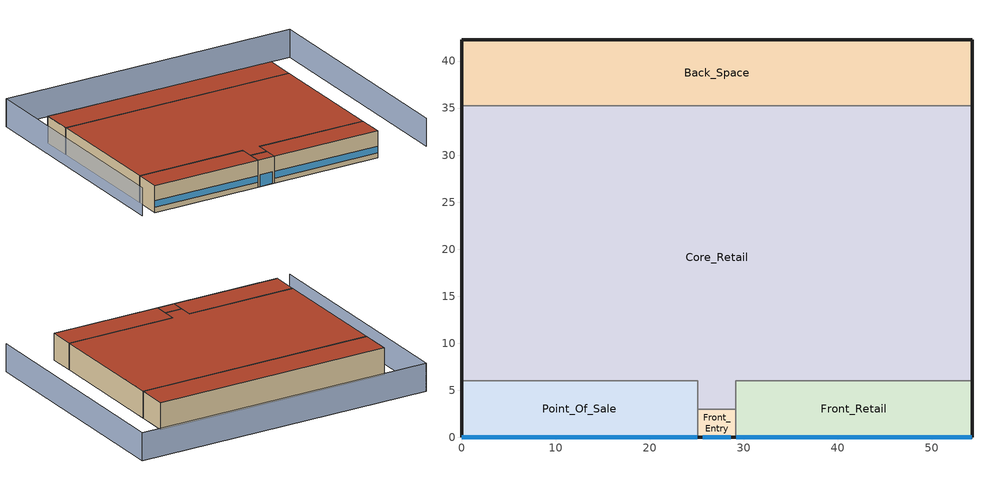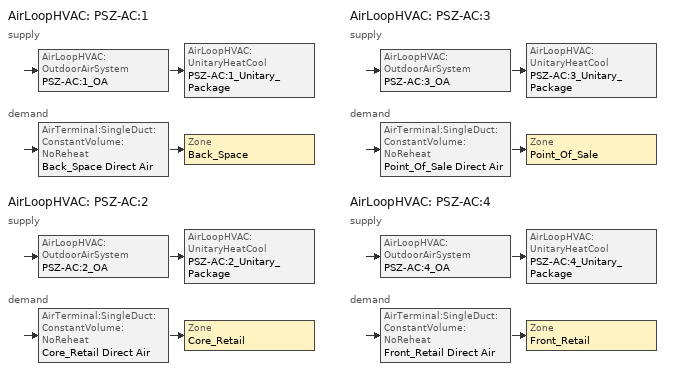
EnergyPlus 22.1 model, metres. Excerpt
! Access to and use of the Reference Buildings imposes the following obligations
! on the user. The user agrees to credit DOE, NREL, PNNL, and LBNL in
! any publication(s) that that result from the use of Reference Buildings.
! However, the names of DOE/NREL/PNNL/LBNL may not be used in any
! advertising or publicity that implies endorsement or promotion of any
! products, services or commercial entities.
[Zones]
Back_Space
 floor ground (ext-slab): 54.27,35.27 0,35.27 0,42.27 54.27,42.27 z0
 wall outside (Mass Non-res Ext Wall): 54.27,35.27 54.27,42.27 0,42.27 0,35.27 z0:6.1
 wall to Core_Retail (int-walls): 0,35.27 54.27,35.27 z0:6.1
 roof outside (IEAD Non-res Roof): 0,35.27 54.27,35.27 54.27,42.27 0,42.27 z6.1
Core_Retail
 floor ground (ext-slab): 25.14,3 25.14,6 0,6 0,35.27 54.27,35.27 54.27,6 29.14,6 29.14,3 z0
 wall outside (Mass Non-res Ext Wall): 54.27,6 54.27,35.27 / 0,35.27 0,6 z0:6.1
 wall to Front_Retail (int-walls): 29.14,3 29.14,6 54.27,6 z0:6.1
 wall to Point_Of_Sale (int-walls): 0,6 25.14,6 25.14,3 z0:6.1
 wall to Front_Entry (int-walls): 25.14,3 29.14,3 z0:6.1
 roof outside (IEAD Non-res Roof): 25.14,6 25.14,3 29.14,3 29.14,6 54.27,6 54.27,35.27 0,35.27 0,6 z6.1
Front_Entry
 floor ground (ext-slab): 25.14,0 25.14,3 29.14,3 29.14,0 z0
 wall outside (Mass Non-res Ext Wall): 25.14,0 29.14,0 z0:6.1
 wall to Front_Retail (int-walls): 29.14,0 29.14,3 z0:6.1
 wall to Point_Of_Sale (int-walls): 25.14,3 25.14,0 z0:6.1
 window (Window Non-res Fixed): 25.64,0 28.64,0 z0.05:2.66
 roof outside (IEAD Non-res Roof): 25.14,3 25.14,0 29.14,0 29.14,3 z6.1
Front_Retail
 floor ground (ext-slab): 54.27,0 29.14,0 29.14,6 54.27,6 z0
 wall outside (Mass Non-res Ext Wall): 29.14,0 54.27,0 54.27,6 z0:6.1
 window (Window Non-res Fixed): 29.19,0 54.22,0 z1.14:2.66
 roof outside (IEAD Non-res Roof): 29.14,0 54.27,0 54.27,6 29.14,6 z6.1
Point_Of_Sale
 floor ground (ext-slab): 0,0 0,6 25.14,6 25.14,0 z0
 wall outside (Mass Non-res Ext Wall): 0,6 0,0 25.14,0 z0:6.1
 window (Window Non-res Fixed): 0.05,0 25.09,0 z1.14:2.66
 roof outside (IEAD Non-res Roof): 0,6 0,0 25.14,0 25.14,6 z6.1
shading: 66,0 66,54 / 66,54 -3,54 / -3,54 -3,0 z0:6.33
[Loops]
AirLoopHVAC 'PSZ-AC:1'
 supply: AirLoopHVAC:OutdoorAirSystem 'PSZ-AC:1_OA' > AirLoopHVAC:UnitaryHeatCool 'PSZ-AC:1_Unitary_Package'
 demand: AirTerminal:SingleDuct:ConstantVolume:NoReheat 'Back_Space Direct Air' > Zone 'Back_Space'
AirLoopHVAC 'PSZ-AC:2'
 supply: AirLoopHVAC:OutdoorAirSystem 'PSZ-AC:2_OA' > AirLoopHVAC:UnitaryHeatCool 'PSZ-AC:2_Unitary_Package'
 demand: AirTerminal:SingleDuct:ConstantVolume:NoReheat 'Core_Retail Direct Air' > Zone 'Core_Retail'
AirLoopHVAC 'PSZ-AC:3'
 supply: AirLoopHVAC:OutdoorAirSystem 'PSZ-AC:3_OA' > AirLoopHVAC:UnitaryHeatCool 'PSZ-AC:3_Unitary_Package'
 demand: AirTerminal:SingleDuct:ConstantVolume:NoReheat 'Point_Of_Sale Direct Air' > Zone 'Point_Of_Sale'
AirLoopHVAC 'PSZ-AC:4'
 supply: AirLoopHVAC:OutdoorAirSystem 'PSZ-AC:4_OA' > AirLoopHVAC:UnitaryHeatCool 'PSZ-AC:4_Unitary_Package'
 demand: AirTerminal:SingleDuct:ConstantVolume:NoReheat 'Front_Retail Direct Air' > Zone 'Front_Retail'
[Building]
Ref Bldg Stand-alone Retail Post1980_v1.3_5.0: North Axis {deg}=34; Terrain=City; Loads Convergence Tolerance Value {W}=0.04; Temperature Convergence Tolerance Value {deltaC}=0.2; Solar Distribution=FullInteriorAndExterior; Maximum Number of Warmup Days=25; Minimum Number of Warmup Days=6
[Site:Location]
Toulouse: Latitude {deg}=43.63; Longitude {deg}=1.37; Time Zone {hr}=1; Elevation {m}=153
[SizingPeriod:DesignDay] Day of Month=21; Humidity Condition Type=Wetbulb; Barometric Pressure {Pa}=83328; Rain Indicator=No; Snow Indicator=No; Daylight Saving Time Indicator=No; Solar Model Indicator=ASHRAEClearSky
Name | Month | Day Type | Maximum Dry-Bulb Temperature {C} | Daily Dry-Bulb Temperature Range {deltaC} | Wetbulb or DewPoint at Maximum Dry-Bulb {C} | Wind Speed {m/s} | Wind Direction {deg} | Sky Clearness
ALBUQUERQUE Ann Htg 99.6% Condns DB | 1 | WinterDesignDay | -9 | 0 | -9 | 3.3 | 0 | 0
ALBUQUERQUE Ann Clg .4% Condns WB=>MDB | 7 | SummerDesignDay | 28.3 | 14.1 | 18.5 | 4.4 | 260 | 1
[Site:WaterMainsTemperature]
Calculation Method=CORRELATION; Annual Average Outdoor Air Temperature {C}=13.18; Maximum Difference In Monthly Average Outdoor Air Temperatures {deltaC}=24
[Site:GroundTemperature:BuildingSurface]
19.213, 19.212, 19.191, 19.196, 20.446, 21.39, 21.565, 21.74, 21.83, 19.836, 19.374, 19.272
[Construction]
Mass Non-res Ext Wall: 1IN Stucco, 8IN CONCRETE HW, Mass NonRes Wall Insulation, 1/2IN Gypsum
IEAD Non-res Roof: Roof Membrane, IEAD NonRes Roof Insulation, Metal Decking
ext-slab: HW CONCRETE
int-walls: 1/2IN Gypsum, 1/2IN Gypsum
Window Non-res Fixed: NonRes Fixed Assembly Window
InteriorFurnishings: Std Wood 6inch
[Material] Thermal Absorptance=0.9
Name | Roughness | Thickness {m} | Conductivity {W/m-K} | Density {kg/m3} | Specific Heat {J/kg-K} | Solar Absorptance | Visible Absorptance
Mass NonRes Wall Insulation | MediumRough | 0.0248085 | 0.049 | 265 | 836.8 | 0.7 | 0.7
IEAD NonRes Roof Insulation | MediumRough | 0.13395 | 0.049 | 265 | 836.8 | 0.7 | 0.7
Std Wood 6inch | MediumSmooth | 0.15 | 0.12 | 540 | 1210 | 0.7 | 0.7
1/2IN Gypsum | Smooth | 0.0127 | 0.16 | 784.9 | 830 | 0.92 | 0.92
1IN Stucco | Smooth | 0.0253 | 0.6918 | 1858 | 837 | 0.92 | 0.92
8IN CONCRETE HW | Rough | 0.2032 | 1.311 | 2240 | 836.8 | 0.7 | 0.7
HW CONCRETE | Rough | 0.1016 | 1.311 | 2240 | 836.8 | 0.7 | 0.7
Roof Membrane | VeryRough | 0.0095 | 0.16 | 1121.29 | 1460 | 0.7 | 0.7
Metal Decking | MediumSmooth | 0.0015 | 45.006 | 7680 | 418.4 | 0.7 | 0.3
[WindowMaterial:SimpleGlazingSystem]
NonRes Fixed Assembly Window: U-Factor {W/m2-K}=4.08816; Solar Heat Gain Coefficient=0.36
[ShadingProperty:Reflectance] Diffuse Solar Reflectance of Unglazed Part of Shading Surface=0.3; Diffuse Visible Reflectance of Unglazed Part of Shading Surface=0.3; Fraction of Shading Surface That Is Glazed=1; Glazing Construction=Mass Non-res Ext Wall
Name | Shading Surface
 | Shading Surface 1 South
 | Shading Surface 2 East
 | Shading Surface 3 North
 | Shading Surface 4 West
[Zone] Type=1; Multiplier=1; Floor Area {m2}=autocalculate; Part of Total Floor Area=Yes
Back_Space; Core_Retail; Front_Entry; Front_Retail; Point_Of_Sale
[People] Number of People Schedule=BLDG_OCC_SCH; Number of People Calculation Method=Area/Person; Fraction Radiant=0.3; Sensible Heat Fraction=AUTOCALCULATE; Activity Level Schedule=ACTIVITY_SCH; Enable ASHRAE 55 Comfort Warnings=No; Mean Radiant Temperature Calculation Type=ZoneAveraged; Work Efficiency Schedule=WORK_EFF_SCH; Clothing Insulation Calculation Method=ClothingInsulationSchedule; Clothing Insulation Schedule=CLOTHING_SCH; Air Velocity Schedule=AIR_VELO_SCH; Thermal Comfort Model 1 Type=FANGER
Name | Zone or ZoneList or Space or SpaceList | Floor Area per Person {m2/person}
Back_Space People | Back_Space | 27.87
Core_Retail People | Core_Retail | 6.19
Front_Entry People | Front_Entry | 6.19
Front_Retail People | Front_Retail | 6.19
Point_Of_Sale People | Point_Of_Sale | 6.19
[Lights] Schedule=BLDG_LIGHT_SCH; Design Level Calculation Method=Watts/Area; Return Air Fraction=0; Fraction Radiant=0.7; Fraction Visible=0.2; Fraction Replaceable=1; Return Air Fraction Calculated from Plenum Temperature=No
Name | Zone or ZoneList or Space or SpaceList | Watts per Zone Floor Area {W/m2}
Back_Space_Lights | Back_Space | 12.55
Core_Retail_Lights | Core_Retail | 36.25
Front_Entry_Lights | Front_Entry | 36.25
Front_Retail_Lights | Front_Retail | 36.25
Point_Of_Sale_Lights | Point_Of_Sale | 36.25
[ElectricEquipment] Schedule=BLDG_EQUIP_SCH; Design Level Calculation Method=Watts/Area; Fraction Latent=0; Fraction Radiant=0.5; Fraction Lost=0
Name | Zone or ZoneList or Space or SpaceList | Watts per Zone Floor Area {W/m2}
Back_Space_MiscPlug_Equip | Back_Space | 8.07
Core_Retail_MiscPlug_Equip | Core_Retail | 3.23
Front_Retail_MiscPlug_Equip | Front_Retail | 3.23
Point_Of_Sale_MiscPlug_Equip | Point_Of_Sale | 21.52
[Exterior:Lights]
Exterior Facade Lighting: Schedule=ALWAYS_ON; Design Level {W}=9995; Control Option=AstronomicalClock
[ZoneInfiltration:DesignFlowRate] Constant Term Coefficient=1; Temperature Term Coefficient=0; Velocity Term Coefficient=0; Velocity Squared Term Coefficient=0
Name | Zone or ZoneList | Schedule | Design Flow Rate Calculation Method | Flow per Exterior Surface Area {m3/s-m2} | Air Changes per Hour {1/hr}
Back_Space_Infiltration | Back_Space | INFIL_HALF_ON_SCH | Flow/ExteriorArea | 0.001133
Core_Retail_Infiltration | Core_Retail | INFIL_HALF_ON_SCH | Flow/ExteriorArea | 0.001133
Front_Entry_Infiltration | Front_Entry | INFIL_FRONT_SCH | AirChanges/Hour |  | 1
Front_Retail_Infiltration | Front_Retail | INFIL_HALF_ON_SCH | Flow/ExteriorArea | 0.001133
Point_Of_Sale_Infiltration | Point_Of_Sale | INFIL_HALF_ON_SCH | Flow/ExteriorArea | 0.001133
[InternalMass] Construction=InteriorFurnishings
Name | Zone or ZoneList | Surface Area {m2}
Back_Space Internal Mass | Back_Space | 759.78
Core_Retail Internal Mass | Core_Retail | 3200.97
Front_Entry Internal Mass | Front_Entry | 24
Front_Retail Internal Mass | Front_Retail | 301.62
Point_Of_Sale Internal Mass | Point_Of_Sale | 301.62
[Fan:ConstantVolume]
Front_Entry Unit HeaterFan: Availability Schedule=ALWAYS_ON; Fan Total Efficiency=0.53625; Pressure Rise {Pa}=49.8; Maximum Flow Rate {m3/s}=AUTOSIZE; Motor Efficiency=0.825; Motor In Airstream Fraction=1
[Fan:OnOff] Availability Schedule=HVACOperationSchd; Maximum Flow Rate {m3/s}=AUTOSIZE; Motor In Airstream Fraction=1
Name | Fan Total Efficiency | Pressure Rise {Pa} | Motor Efficiency
PSZ-AC:1_Unitary_Package_fan | 0.56875 | 622 | 0.875
PSZ-AC:2_Unitary_Package_fan | 0.5915 | 1109.648 | 0.91
PSZ-AC:3_Unitary_Package_fan; PSZ-AC:4_Unitary_Package_fan | 0.546 | 622 | 0.84
[Coil:Heating:Fuel] Availability Schedule=ALWAYS_ON; Fuel Type=NaturalGas; Nominal Capacity {W}=AUTOSIZE
Name | Burner Efficiency
PSZ-AC:1_Unitary_Package_HeatCoil; PSZ-AC:3_Unitary_Package_HeatCoil; PSZ-AC:4_Unitary_Package_HeatCoil | 0.8
PSZ-AC:2_Unitary_Package_HeatCoil | 0.78
[Coil:Cooling:DX:SingleSpeed] Availability Schedule=ALWAYS_ON; Gross Rated Total Cooling Capacity {W}=AUTOSIZE; Gross Rated Sensible Heat Ratio=AUTOSIZE; Rated Air Flow Rate {m3/s}=AUTOSIZE
Name | Gross Rated Cooling COP {W/W} | Total Cooling Capacity Function of Temperature Curve | Total Cooling Capacity Function of Flow Fraction Curve | Energy Input Ratio Function of Temperature Curve | Energy Input Ratio Function of Flow Fraction Curve | Part Load Fraction Correlation Curve
PSZ-AC:1_Unitary_Package_CoolCoil | 3.30033 | Cool-Cap-fT | ConstantCubic | Cool-EIR-fT | ConstantCubic | Cool-PLF-fPLR
PSZ-AC:2_Unitary_Package_CoolCoil | 3.23372 | Measured_CoolCStandard10Ton_CapFT | Measured_CoolCStandard10Ton_CapFF | Measured_CoolCStandard10Ton_EIRFT | Measured_CoolCStandard10Ton_EIRFFF | No_PLR_Degredation
PSZ-AC:3_Unitary_Package_CoolCoil; PSZ-AC:4_Unitary_Package_CoolCoil | 3.50016 | Cool-Cap-fT | ConstantCubic | Cool-EIR-fT | ConstantCubic | Cool-PLF-fPLR
[Coil:Heating:Electric]
Front_Entry Unit Heater coil: Availability Schedule=ALWAYS_ON; Efficiency=1; Nominal Capacity {W}=AUTOSIZE
[ZoneHVAC:UnitHeater]
Front_Entry Unit Heater: Availability Schedule=ALWAYS_ON; Supply Air Fan=Front_Entry Unit HeaterFan; Maximum Supply Air Flow Rate {m3/s}=AUTOSIZE; Heating Coil=Front_Entry Unit Heater coil; Supply Air Fan Operation During No Heating=No; Maximum Hot Water or Steam Flow Rate {m3/s}=AUTOSIZE; Minimum Hot Water or Steam Flow Rate {m3/s}=0; Heating Convergence Tolerance=0.001
[Zone equipment]
Back_Space: Back_Space Direct Air
Core_Retail: Core_Retail Direct Air
Front_Entry: Front_Entry Unit Heater
Front_Retail: Front_Retail Direct Air
Point_Of_Sale: Point_Of_Sale Direct Air
[Sizing:Zone] Zone Cooling Design Supply Air Temperature Input Method=SupplyAirTemperature; Zone Cooling Design Supply Air Temperature {C}=14; Zone Heating Design Supply Air Temperature Input Method=SupplyAirTemperature; Zone Heating Design Supply Air Temperature {C}=40; Zone Cooling Design Supply Air Humidity Ratio {kgWater/kgDryAir}=0.0085; Zone Heating Design Supply Air Humidity Ratio {kgWater/kgDryAir}=0.008; Cooling Design Air Flow Method=DesignDay; Heating Design Air Flow Method=DesignDay; Account for Dedicated Outdoor Air System=No; Dedicated Outdoor Air System Control Strategy=NeutralSupplyAir; Dedicated Outdoor Air Low Setpoint Temperature for Design {C}=autosize; Dedicated Outdoor Air High Setpoint Temperature for Design {C}=autosize
Name | Design Specification Outdoor Air Object
Back_Space | SZ DSOA Back_Space
Core_Retail | SZ DSOA Core_Retail
Front_Entry | SZ DSOA Front_Entry
Front_Retail | SZ DSOA Front_Retail
Point_Of_Sale | SZ DSOA Point_Of_Sale
[DesignSpecification:OutdoorAir] Outdoor Air Method=Flow/Area
Name | Outdoor Air Flow per Zone Floor Area {m3/s-m2}
SZ DSOA Back_Space | 0.00075
SZ DSOA Core_Retail; SZ DSOA Front_Retail; SZ DSOA Point_Of_Sale | 0.0015
SZ DSOA Front_Entry | 0
[ZoneControl:Thermostat] Control Type Schedule=Dual Zone Control Type Sched
Name | Zone or ZoneList | Control 1
Back_Space Thermostat | Back_Space | Back_Space DualSPSched
Core_Retail Thermostat | Core_Retail | Core_Retail DualSPSched
Front_Entry Thermostat | Front_Entry | Front_Entry DualSPSched
Front_Retail Thermostat | Front_Retail | Front_Retail DualSPSched
Point_Of_Sale Thermostat | Point_Of_Sale | Point_Of_Sale DualSPSched
[ThermostatSetpoint:DualSetpoint] Heating Setpoint Temperature Schedule=HTGSETP_SCH
Name | Cooling Setpoint Temperature Schedule
Back_Space DualSPSched; Core_Retail DualSPSched; Front_Retail DualSPSched; Point_Of_Sale DualSPSched | CLGSETP_SCH_WithoutCooling
Front_Entry DualSPSched | FRONT_ENTRY_COOLING
[SetpointManager:SingleZone:Reheat] Control Variable=Temperature; Minimum Supply Air Temperature {C}=10; Maximum Supply Air Temperature {C}=50
Name | Control Zone | Setpoint Node or NodeList
SupAirTemp MngrBack_Space | Back_Space | PSZ-AC:1 Supply Equipment Outlet Node
SupAirTemp MngrCore_Retail | Core_Retail | PSZ-AC:2 Supply Equipment Outlet Node
SupAirTemp MngrFront_Retail | Front_Retail | PSZ-AC:4 Supply Equipment Outlet Node
SupAirTemp MngrPoint_Of_Sale | Point_Of_Sale | PSZ-AC:3 Supply Equipment Outlet Node
[Sizing:System] Type of Load to Size On=Sensible; Design Outdoor Air Flow Rate {m3/s}=AUTOSIZE; Central Heating Maximum System Air Flow Ratio=1; Preheat Design Temperature {C}=7; Preheat Design Humidity Ratio {kgWater/kgDryAir}=0.008; Precool Design Temperature {C}=12.8; Precool Design Humidity Ratio {kgWater/kgDryAir}=0.008; Central Cooling Design Supply Air Temperature {C}=12.8; Central Heating Design Supply Air Temperature {C}=40; Type of Zone Sum to Use=NonCoincident; 100% Outdoor Air in Cooling=No; 100% Outdoor Air in Heating=No; Central Cooling Design Supply Air Humidity Ratio {kgWater/kgDryAir}=0.0085; Central Heating Design Supply Air Humidity Ratio {kgWater/kgDryAir}=0.008; Cooling Supply Air Flow Rate Method=DesignDay; Cooling Supply Air Flow Rate {m3/s}=0; Heating Supply Air Flow Rate Method=DesignDay; Heating Supply Air Flow Rate {m3/s}=0; System Outdoor Air Method=ZoneSum; Zone Maximum Outdoor Air Fraction=1; Cooling Design Capacity Method=CoolingDesignCapacity; Cooling Design Capacity {W}=autosize; Heating Design Capacity Method=HeatingDesignCapacity; Heating Design Capacity {W}=autosize; Central Cooling Capacity Control Method=OnOff
PSZ-AC:1; PSZ-AC:2; PSZ-AC:3; PSZ-AC:4
[Controller:OutdoorAir] Minimum Outdoor Air Flow Rate {m3/s}=AUTOSIZE; Maximum Outdoor Air Flow Rate {m3/s}=AUTOSIZE; Economizer Control Type=DifferentialDryBulb; Economizer Control Action Type=ModulateFlow; Economizer Maximum Limit Dry-Bulb Temperature {C}=28; Economizer Maximum Limit Enthalpy {J/kg}=64000; Economizer Minimum Limit Dry-Bulb Temperature {C}=-100; Lockout Type=NoLockout; Minimum Limit Type=FixedMinimum; Minimum Outdoor Air Schedule=HVACOperationSchd
PSZ-AC:1_OA_Controller; PSZ-AC:2_OA_Controller; PSZ-AC:3_OA_Controller; PSZ-AC:4_OA_Controller
[AirLoopHVAC] Design Supply Air Flow Rate {m3/s}=AUTOSIZE
PSZ-AC:1; PSZ-AC:2; PSZ-AC:3; PSZ-AC:4
[AirLoopHVAC:UnitaryHeatCool] Availability Schedule=ALWAYS_ON; Supply Air Fan Operating Mode Schedule=HVACOperationSchd; Maximum Supply Air Temperature {C}=AUTOSIZE; Cooling Supply Air Flow Rate {m3/s}=AUTOSIZE; Heating Supply Air Flow Rate {m3/s}=AUTOSIZE; No Load Supply Air Flow Rate {m3/s}=AUTOSIZE; Fan Placement=BlowThrough; Dehumidification Control Type=None
Name | Controlling Zone or Thermostat Location | Supply Fan | Heating Coil | Cooling Coil
PSZ-AC:1_Unitary_Package | Back_Space | PSZ-AC:1_Unitary_Package_fan | PSZ-AC:1_Unitary_Package_HeatCoil | PSZ-AC:1_Unitary_Package_CoolCoil
PSZ-AC:2_Unitary_Package | Core_Retail | PSZ-AC:2_Unitary_Package_fan | PSZ-AC:2_Unitary_Package_HeatCoil | PSZ-AC:2_Unitary_Package_CoolCoil
PSZ-AC:3_Unitary_Package | Point_Of_Sale | PSZ-AC:3_Unitary_Package_fan | PSZ-AC:3_Unitary_Package_HeatCoil | PSZ-AC:3_Unitary_Package_CoolCoil
PSZ-AC:4_Unitary_Package | Front_Retail | PSZ-AC:4_Unitary_Package_fan | PSZ-AC:4_Unitary_Package_HeatCoil | PSZ-AC:4_Unitary_Package_CoolCoil
[AirTerminal:SingleDuct:ConstantVolume:NoReheat] Availability Schedule=ALWAYS_ON; Maximum Air Flow Rate {m3/s}=AUTOSIZE
Back_Space Direct Air; Core_Retail Direct Air; Front_Retail Direct Air; Point_Of_Sale Direct Air
[AvailabilityManager:NightCycle] Applicability Schedule=ALWAYS_ON; Fan Schedule=HVACOperationSchd; Control Type=CycleOnAny; Thermostat Tolerance {deltaC}=1; Cycling Run Time Control Type=FixedRunTime; Cycling Run Time {s}=1800
PSZ-AC:1 Availability Manager; PSZ-AC:2 Availability Manager; PSZ-AC:3 Availability Manager; PSZ-AC:4 Availability Manager
[SetpointManager:MixedAir] Control Variable=Temperature
Name | Setpoint Node or NodeList
PSZ-AC:1_OAMixed Air Temp Manager | PSZ-AC:1_OA-PSZ-AC:1_Unitary_PackageNode
PSZ-AC:2_OAMixed Air Temp Manager | PSZ-AC:2_OA-PSZ-AC:2_Unitary_PackageNode
PSZ-AC:3_OAMixed Air Temp Manager | PSZ-AC:3_OA-PSZ-AC:3_Unitary_PackageNode
PSZ-AC:4_OAMixed Air Temp Manager | PSZ-AC:4_OA-PSZ-AC:4_Unitary_PackageNode
[UtilityCost:Tariff]
Name | Output Meter | Conversion Factor Choice | Demand Window Length | Monthly Charge or Variable | Group
PubServColorado_SG_SecondaryGeneral | Electricity:Facility | kWh | HalfHour | 15.3 | Comm Elect
PubServColorado_C_CommercialService | Electricity:Facility | kWh | HalfHour | 6.6 | Comm Elect
CO_EIAMonthlyRateGas | NaturalGas:Facility | MCF |  | 0 | Comm Gas
[UtilityCost:Charge:Simple] Season=Annual
Name | Utility Cost Charge Simple | Tariff | Source Variable | Category Variable | Cost per Unit Value or Variable
 | AnnualEnergyCharge | PubServColorado_SG_SecondaryGeneral | totalEnergy | EnergyCharges | 0.0165
 | AnnualIncentiveCostCharge | PubServColorado_SG_SecondaryGeneral | totalEnergy | EnergyCharges | 0.0021
 | AnnualEnergyCostCharge | PubServColorado_SG_SecondaryGeneral | totalEnergy | EnergyCharges | 0.0083
 | AnnualEnergyCostCharge | PubServColorado_SG_SecondaryGeneral | totalDemand | EnergyCharges | 12.55
 | taxoffourPtNinePercent | PubServColorado_SG_SecondaryGeneral | SubTotal | Taxes | 0.049
 | AnnualEnergyCharge | PubServColorado_C_CommercialService | totalEnergy | EnergyCharges | 0.0602
 | AnnualIncentiveCharge | PubServColorado_C_CommercialService | totalEnergy | EnergyCharges | 0.0021
 | AnnualEnergyCostCharge | PubServColorado_C_CommercialService | totalEnergy | EnergyCharges | 0.0082
 | taxoffourPtNinePercent | PubServColorado_C_CommercialService | SubTotal | Taxes | 0.049
 | MonthlyRateGasCharge | CO_EIAMonthlyRateGas | totalEnergy | EnergyCharges | CO_MonthlyGasRates
 | TaxoffourPtNinePercent | CO_EIAMonthlyRateGas | SubTotal | Taxes | 0.049
[UtilityCost:Qualify] Variable=TotalDemand; Threshold Value or Variable=25; Season=Annual; Threshold Test=Count
Name | Utility Cost Qualify | Tariff | Qualify Type | Number of Months
 | MinDemand25kw | PubServColorado_SG_SecondaryGeneral | Minimum | 12
 | MaxDemand25kw | PubServColorado_C_CommercialService | Maximum | 1
[UtilityCost:Variable]
CO_MonthlyGasRates: Tariff=CO_EIAMonthlyRateGas; Variable Type=Currency; January Value=6.88; February Value=6.66; March Value=7.3; April Value=7.15; May Value=7.42; June Value=7.85; July Value=8.05; August Value=7.99; September Value=7.58; October Value=7.28; November Value=6.92; December Value=6.68
[Schedule:Compact]
ALWAYS_ON: Through: 12/31, For: AllDays, Until: 24:00, 1
BLDG_EQUIP_SCH: Through: 12/31, For: Weekdays, Until: 07:00, 0.2, Until: 08:00, 0.4, Until: 09:00, 0.7, Until: 18:00, 0.9, Until: 20:00, 0.8, Until: 21:00, 0.7, Until: 22:00, 0.4, Until: 24:00, 0.2, For: Saturday, Until: 07:00, 0.15, Until: 08:00, 0.3, Until: 09:00, 0.5, Until: 10:00, 0.8, Until: 18:00, 0.9, Until: 19:00, 0.7, Until: 21:00, 0.5, Until: 22:00, 0.3, Until: 24:00, 0.15, For: SummerDesignDay, Until: 24:00, 1, For: WinterDesignDay, Until: 24:00, 0, For: AllOtherDays, Until: 08:00, 0.15, Until: 10:00, 0.3, Until: 12:00, 0.6, Until: 17:00, 0.8, Until: 18:00, 0.6, Until: 19:00, 0.4, Until: 24:00, 0.15
BLDG_LIGHT_SCH: Through: 12/31, For: Weekdays, Until: 07:00, 0.05, Until: 08:00, 0.2, Until: 09:00, 0.5, Until: 18:00, 0.9, Until: 20:00, 0.6, Until: 21:00, 0.5, Until: 22:00, 0.2, Until: 24:00, 0.05, For: Saturday, Until: 07:00, 0.05, Until: 08:00, 0.1, Until: 09:00, 0.3, Until: 10:00, 0.6, Until: 18:00, 0.9, Until: 19:00, 0.5, Until: 21:00, 0.3, Until: 22:00, 0.1, Until: 24:00, 0.05, For: SummerDesignDay, Until: 24:00, 1, For: WinterDesignDay, Until: 24:00, 0, For: AllOtherDays, Until: 08:00, 0.05, Until: 10:00, 0.1, Until: 12:00, 0.4, Until: 17:00, 0.6, Until: 18:00, 0.4, Until: 19:00, 0.2, Until: 24:00, 0.05
BLDG_OCC_SCH: Through: 12/31, For: Weekdays, Until: 07:00, 0, Until: 08:00, 0.1, Until: 09:00, 0.2, Until: 11:00, 0.5, Until: 15:00, 0.7, Until: 16:00, 0.8, Until: 17:00, 0.7, Until: 19:00, 0.5, Until: 21:00, 0.3, Until: 24:00, 0, For: SummerDesignDay WinterDesignDay, Until: 24:00, 1, For: Saturday, Until: 07:00, 0, Until: 08:00, 0.1, Until: 09:00, 0.2, Until: 10:00, 0.5, Until: 11:00, 0.6, Until: 17:00, 0.8, Until: 18:00, 0.6, Until: 21:00, 0.2, Until: 22:00, 0.1, Until: 24:00, 0, For: AllOtherDays, Until: 09:00, 0, Until: 10:00, 0.1, Until: 12:00, 0.2, Until: 17:00, 0.4, Until: 18:00, 0.2, Until: 19:00, 0.1, Until: 24:00, 0
INFIL_HALF_ON_SCH: Through: 12/31, For: Weekdays SummerDesignDay, Until: 06:00, 1, Until: 21:00, 0.5, Until: 24:00, 1, For: Saturday, Until: 06:00, 1, Until: 22:00, 0.5, Until: 24:00, 1, For: WinterDesignDay, Until: 24:00, 1, For: AllOtherDays, Until: 08:00, 1, Until: 17:00, 0.5, Until: 24:00, 1
INFIL_FRONT_SCH: Through: 12/31, For: Weekdays SummerDesignDay, Until: 06:00, 0.25, Until: 21:00, 1, Until: 24:00, 0.25, For: Saturday, Until: 06:00, 0.25, Until: 22:00, 1, Until: 24:00, 0.25, For: WinterDesignDay, Until: 24:00, 1, For: AllOtherDays, Until: 08:00, 0.25, Until: 17:00, 1, Until: 24:00, 0.25
WORK_EFF_SCH: Through: 12/31, For: AllDays, Until: 24:00, 0
ACTIVITY_SCH: Through: 12/31, For: AllDays, Until: 24:00, 120
AIR_VELO_SCH: Through: 12/31, For: AllDays, Until: 24:00, 0.2
CLOTHING_SCH: Through: 04/30, For: AllDays, Until: 24:00, 1, Through: 09/30, For: AllDays, Until: 24:00, 0.5, Through: 12/31, For: AllDays, Until: 24:00, 1
CLGSETP_SCH_WithoutCooling: Through: 12/31, For: Weekdays SummerDesignDay, Until: 06:00, 100, Until: 21:00, 100, Until: 24:00, 100, For: Saturday, Until: 06:00, 100, Until: 22:00, 100, Until: 24:00, 100, For WinterDesignDay, Until: 24:00, 100, For: Sunday Holidays AllOtherDays, Until: 8:00, 100, Until: 19:00, 100, Until: 24:00, 100
Dual Zone Control Type Sched: Through: 12/31, For: AllDays, Until: 24:00, 4
FRONT_ENTRY_COOLING: Through: 12/31, For: AllDays, Until: 24:00, 90
HTGSETP_SCH: Through: 12/31, For: Weekdays, Until: 06:00, 15.6, Until: 21:00, 21, Until: 24:00, 15.6, For SummerDesignDay, Until: 24:00, 15.6, For WinterDesignDay, Until: 24:00, 21, For: Saturday, Until: 06:00, 15.6, Until: 22:00, 21, Until: 24:00, 15.6, For: Sunday Holidays AllOtherDays, Until:  8:00, 15.6, Until: 19:00, 21, Until: 24:00, 15.6
HVACOperationSchd: Through: 12/31, For: Weekdays SummerDesignDay, Until: 06:00, 0, Until: 21:00, 1, Until: 24:00, 0, For: Saturday WinterDesignDay, Until: 06:00, 0, Until: 22:00, 1, Until: 24:00, 0, For: AllOtherDays, Until: 08:00, 0, Until: 19:00, 1, Until: 24:00, 0
[Curve:Quadratic]
Name | Coefficient1 Constant | Coefficient2 x | Coefficient3 x**2 | Minimum Value of x | Maximum Value of x | Minimum Curve Output | Maximum Curve Output
Cool-PLF-fPLR | 0.909496 | 0.0986477 | -0.00819488 | 0 | 1 | 0.7 | 1
Measured_CoolCStandard10Ton_CapFF | 0.7685 | 0.2315 | 0 | 0.776 | 1.197
Measured_CoolCStandard10Ton_EIRFFF | 1.192 | -0.1917 | 0 | 0.776 | 1.197
No_PLR_Degredation | 1 | 0 | 0 | 0 | 1
[Curve:Cubic]
ConstantCubic: Coefficient1 Constant=1; Coefficient2 x=0; Coefficient3 x**2=0; Coefficient4 x**3=0; Minimum Value of x=-100; Maximum Value of x=100
[Curve:Biquadratic]
Name | Coefficient1 Constant | Coefficient2 x | Coefficient3 x**2 | Coefficient4 y | Coefficient5 y**2 | Coefficient6 x*y | Minimum Value of x | Maximum Value of x | Minimum Value of y | Maximum Value of y
Cool-Cap-fT | 0.971212 | -0.0152755 | 0.00144345 | -0.00039321 | -6.8364e-06 | -0.000290596 | -100 | 100 | -100 | 100
Cool-EIR-fT | 0.286871 | 0.0239022 | -0.000810648 | 0.0134585 | 0.000338936 | -0.000487004 | -100 | 100 | -100 | 100
Measured_CoolCStandard10Ton_CapFT | 0.52357 | 0.03478 | 0 | -0.001915 | -0.00010838 | 0 | 11.1 | 29.4 | 10 | 50.3
Measured_CoolCStandard10Ton_EIRFT | 0.9847 | -0.04285 | 0.0013562 | 0.009934 | 0.0006398 | -0.001169 | 11.1 | 29.4 | 10 | 50.3
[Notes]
DOE Commercial Reference Building
Stand-alone Retail, post-1980 construction
EnergyPlus Version 5.0
ASHRAE Standards 90.1-1989 and 62-1999
Description:  Single story, Five zone building.
Form:         Area = 2,294 m2 (24,692 ft2); Number of Stories = 1; Shape = rectangle, Aspect ratio = 1.3
Envelope:     Envelope thermal properties vary with climate according to ASHRAE Standard 90.1-1989.
Opaque constructions: mass walls; built-up flat roof (insulation above deck); slab-on-grade floor
Windows: window-to-wall ratio = 7.1%, south wall only (25.4%)
Infiltration = 1.5 cfm/ft2 above grade wall area at 0.3 in wc (75 Pa) adjusted to 0.016 in wc (4 Pa).
50% of full value when ventilation system on.
HVAC:         PSZ-AC, gas furnace; electric unit heater for front entry zone
Economizer per 90.1-2004
Int. gains:   W/m2 (W/ft2)    lights           elec plug          gas plug
Core Retail     36.25 (3.4)      3.23 (0.3)            0
Point of Sale   36.25 (3.4)      21.52 (2.0)           0
Front Retail    36.25 (3.4)      3.23 (0.3)            0
Detached Shading:               None
Daylight:                       None
Natural Ventilation:            None
Zonal Equipment:                ZoneHVAC:UnitHeater
Air Primary Loops:              PSZ-AC
Plant Loops:                    None
System Equipment Autosize:      Yes
Purchased Cooling:              None
Purchased Heating:              None
Coils:                          Coil:Cooling:DX:SingleSpeed; Coil:Heating:Gas; Coil:Heating:Electric (unit heaters)
Pumps:                          None
Boilers:                        None
Chillers:                       None
Reference citation for the Commercial Reference Buildings:
Deru, M.; Field, K.; Studer, D.; Benne, K.; Griffith, B.; Torcellini, P;
Halverson, M.; Winiarski, D.; Liu, B.; Rosenberg, M.; Huang, J.;
Yazdanian, M.; Crawley, D. (2010).
U.S. Department of Energy Commercial Reference Building Models of the National Building Stock.
Washington, DC: U.S. Department of Energy, Energy Efficiency and
Renewable Energy, Office of Building Technologies.
***GENERAL SIMULATION PARAMETERS***
Number of Zones: 5
